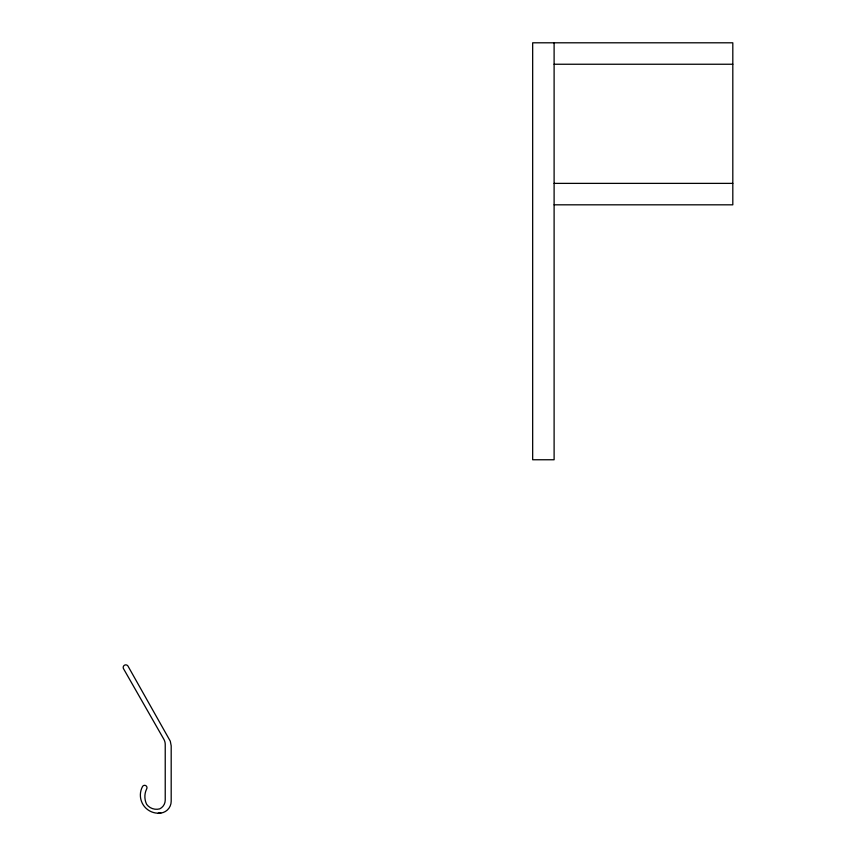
<?xml version="1.0" encoding="UTF-8"?>
<svg xmlns="http://www.w3.org/2000/svg" width="856" height="856" viewBox="0 0 856 856"><rect width="100%" height="100%" fill="white"/><g stroke="black" fill="none" stroke-linecap="round" stroke-linejoin="round"><path stroke-width="1.28" d="M160.832 813.072L157.525 813.2A18.104 18.104 0 0 1 142.535 786.514A2.386 2.386 0 0 1 145.798 785.648A2.386 2.386 0 0 1 146.665 788.9A17.537 17.537 0 0 0 146.665 804.383A12.305 12.305 0 0 0 159.719 808.867A9.78 9.78 0 0 0 165.229 800.071L165.229 744.549A10.743 10.743 0 0 0 163.817 739.22L123.532 668.729A2.589 2.589 0 0 1 124.495 665.198A2.589 2.589 0 0 1 128.026 666.161L170.291 741.168L171.189 745.811L171.189 801.259A11.909 11.909 0 0 1 160.832 813.072L158.242 813.168M554.11 64.243L732.811 64.243M554.11 183.377L732.811 183.377M554.11 204.819L732.811 204.819L732.811 42.8L532.667 42.8L532.667 459.758L554.11 459.758L554.11 42.8"/></g></svg>
